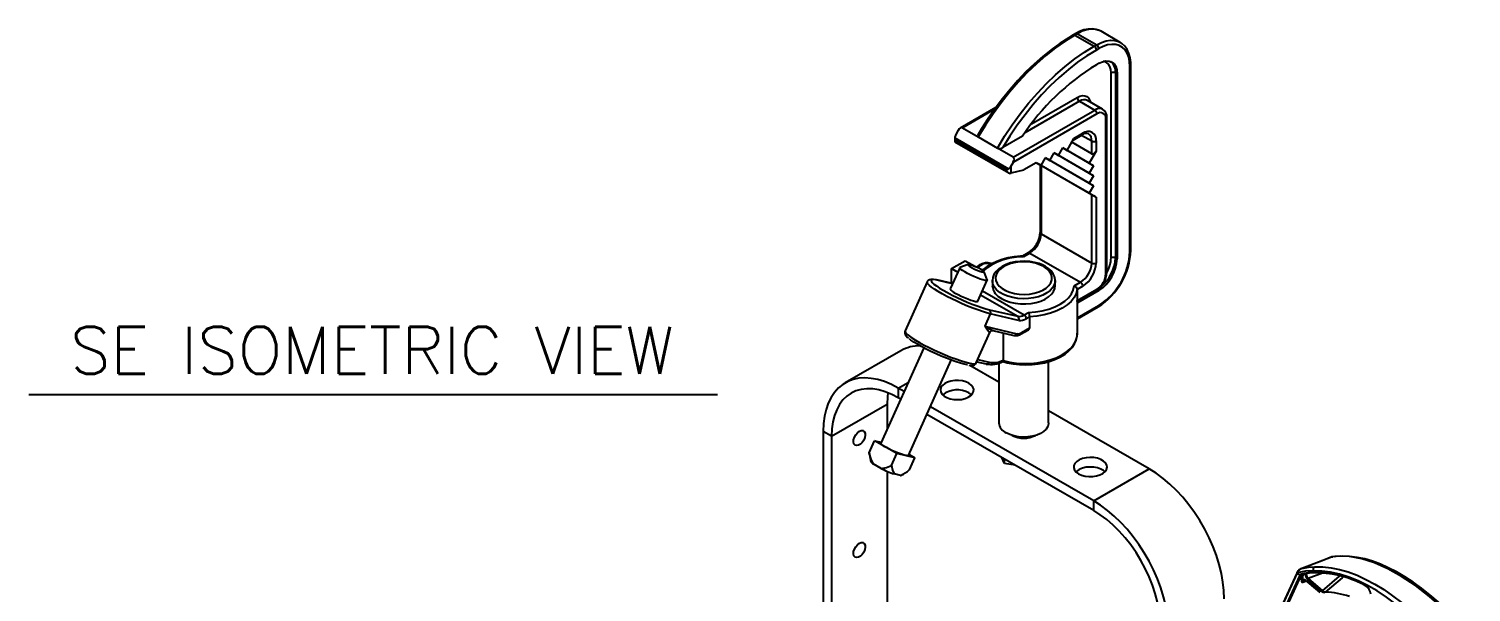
# Model space of a CAD drawing. Extents: x 6 to 134, y 1 to 99.
# Drawn here: x 80.94 to 103.89, y 86.57 to 95.53 of the extents above; entities that cross this region are included whole.
import ezdxf
from ezdxf.enums import TextEntityAlignment as Align

# ---------------------------------------------------------------- set-up
doc = ezdxf.new("R2010")
doc.units = 0
doc.header["$MEASUREMENT"] = 0
doc.layers.add('OBJECT', color=7, linetype='CONTINUOUS')
doc.styles.get("Standard").update_dxf_attribs({"font": 'SIMPLEX'})

msp = doc.modelspace()

# ---------------------------------------------------------------- linework, layer by layer
at = {"layer": 'OBJECT'}
for p, q in [((97.603, 95.458), (97.563, 95.435)), ((97.628, 95.455), (97.588, 95.432)), ((97.588, 95.432), (97.893, 95.256)), ((97.628, 95.455), (97.934, 95.279)), ((97.893, 95.256), (97.934, 95.279)), ((98.309, 95.316), (98.003, 95.493)), ((97.969, 95.218), (97.929, 95.195)), ((97.929, 94.96), (97.969, 94.983)), ((98.163, 91.886), (98.163, 94.83)), ((98.233, 94.83), (98.26, 94.814)), ((98.233, 94.83), (98.233, 91.886)), ((98.26, 94.814), (98.26, 91.871)), ((98.464, 91.988), (98.464, 94.932)), ((98.479, 92.009), (98.479, 94.952)), ((97.661, 94.38), (96.79, 93.876)), ((96.895, 94.019), (97.626, 94.441)), ((97.661, 94.38), (97.904, 94.24)), ((98.029, 94.252), (97.786, 94.392)), ((96.329, 94.28), (95.763, 93.953)), ((96.308, 94.251), (95.798, 93.956)), ((96.605, 93.49), (97.904, 94.24)), ((97.939, 94.178), (96.608, 93.41)), ((95.729, 93.917), (95.692, 93.849)), ((95.798, 93.956), (96.049, 93.811)), ((98.081, 91.633), (98.081, 94.097)), ((98.095, 91.654), (98.095, 94.117)), ((95.677, 93.798), (95.677, 93.733)), ((95.677, 93.796), (96.533, 93.302)), ((95.677, 93.733), (96.535, 93.238)), ((96.5, 93.283), (95.692, 93.749)), ((95.692, 93.749), (95.692, 93.742)), ((95.692, 93.742), (96.5, 93.276)), ((96.049, 93.811), (96.354, 93.635)), ((96.753, 93.825), (96.44, 93.644)), ((97.462, 93.597), (97.572, 93.788)), ((97.855, 93.543), (97.537, 93.726)), ((97.558, 93.762), (97.703, 93.847)), ((97.572, 93.788), (97.714, 93.869)), ((97.693, 93.841), (97.855, 93.747)), ((97.855, 93.543), (97.855, 93.747)), ((97.926, 93.747), (97.926, 93.584)), ((96.605, 93.49), (96.354, 93.635)), ((97.048, 93.358), (97.117, 93.477)), ((97.117, 93.477), (97.186, 93.438)), ((97.186, 93.438), (97.117, 93.477)), ((97.815, 93.074), (97.117, 93.477)), ((97.884, 93.034), (97.117, 93.477)), ((97.186, 93.438), (97.255, 93.557)), ((97.255, 93.557), (97.324, 93.517)), ((97.324, 93.517), (97.255, 93.557)), ((97.815, 93.233), (97.255, 93.557)), ((97.884, 93.194), (97.255, 93.557)), ((97.324, 93.517), (97.393, 93.637)), ((97.393, 93.637), (97.462, 93.597)), ((97.462, 93.597), (97.393, 93.637)), ((97.815, 93.393), (97.393, 93.636)), ((97.884, 93.353), (97.393, 93.636)), ((97.926, 93.584), (97.815, 93.393)), ((96.5, 93.276), (96.5, 93.283)), ((96.57, 93.342), (96.608, 93.41)), ((96.57, 93.342), (96.57, 93.233)), ((96.768, 93.284), (96.57, 93.233)), ((96.973, 93.401), (96.777, 93.288)), ((96.973, 93.401), (97.048, 93.358)), ((97.048, 93.358), (96.973, 93.401)), ((97.815, 92.915), (96.973, 93.401)), ((97.033, 93.367), (96.973, 93.401)), ((97.033, 93.367), (97.033, 92.291)), ((97.855, 92.892), (97.048, 93.358)), ((97.048, 93.358), (97.048, 92.271)), ((97.815, 93.393), (97.884, 93.353)), ((97.884, 93.353), (97.815, 93.233)), ((97.815, 93.233), (97.884, 93.194)), ((97.884, 93.194), (97.815, 93.074)), ((97.815, 93.074), (97.884, 93.034)), ((97.884, 93.034), (97.815, 92.915)), ((97.815, 92.915), (97.926, 92.851)), ((97.855, 91.804), (97.855, 92.892)), ((97.926, 92.851), (97.926, 91.804)), ((97.048, 92.271), (97.855, 91.804)), ((95.623, 91.716), (95.84, 91.841)), ((95.84, 91.841), (96.003, 91.747)), ((96.846, 91.967), (96.753, 91.913)), ((96.871, 91.964), (96.768, 91.905)), ((96.871, 91.964), (97.678, 91.498)), ((98.233, 91.886), (98.26, 91.871)), ((95.754, 91.728), (95.603, 91.393)), ((95.623, 91.482), (95.623, 91.716)), ((95.623, 91.716), (95.722, 91.658)), ((95.888, 91.779), (95.758, 91.731)), ((96.001, 91.747), (96.003, 91.747)), ((96.003, 91.747), (96.003, 91.746)), ((96.191, 91.537), (96.141, 91.666)), ((95.236, 91.504), (94.885, 90.724)), ((95.641, 91.477), (95.41, 91.531)), ((95.641, 91.476), (95.419, 91.528)), ((96.041, 91.196), (96.192, 91.531)), ((96.274, 91.524), (96.274, 91.532)), ((96.274, 91.524), (96.274, 91.442)), ((97.274, 91.442), (97.274, 91.524)), ((97.576, 91.439), (97.678, 91.498)), ((97.714, 91.437), (97.625, 91.385)), ((97.625, 91.207), (97.939, 91.388)), ((97.625, 91.385), (97.625, 91.207)), ((97.948, 91.378), (97.969, 91.366)), ((96.087, 91.298), (96.677, 90.957)), ((96.115, 91.361), (96.778, 90.979)), ((97.626, 91.191), (97.929, 91.365)), ((97.969, 91.366), (97.627, 91.169)), ((97.627, 90.678), (97.627, 91.191)), ((96.241, 90.996), (96.152, 90.798)), ((96.226, 91.061), (96.677, 90.957)), ((96.692, 90.892), (96.241, 90.996)), ((96.778, 90.979), (96.847, 91.019)), ((96.869, 90.95), (96.814, 90.917)), ((96.869, 90.771), (96.869, 90.95)), ((97.627, 90.934), (97.969, 91.131)), ((97.627, 90.917), (97.959, 91.108)), ((96.018, 90.215), (96.239, 90.707)), ((96.152, 90.798), (96.662, 90.68)), ((96.249, 90.719), (96.25, 90.721)), ((96.283, 90.729), (96.615, 90.652)), ((96.448, 90.691), (96.448, 90.257)), ((96.732, 90.675), (96.847, 90.741)), ((96.743, 90.698), (96.869, 90.771)), ((95.182, 90.455), (94.501, 88.938)), ((94.816, 90.407), (93.932, 89.897)), ((94.939, 88.742), (95.62, 90.259)), ((96.026, 90.232), (96.175, 90.198)), ((96.042, 90.268), (96.222, 90.226)), ((96.448, 90.257), (96.448, 90.253)), ((97.169, 89.262), (97.169, 90.235)), ((96.379, 89.909), (95.917, 90.175)), ((96.379, 90.212), (96.379, 89.262)), ((94.776, 89.813), (94.935, 89.905)), ((94.776, 89.813), (94.776, 89.66)), ((94.87, 89.759), (94.776, 89.813)), ((93.715, 89.047), (94.599, 89.558)), ((94.599, 89.558), (94.599, 89.157)), ((94.815, 89.637), (94.776, 89.66)), ((97.887, 87.864), (95.233, 89.396)), ((97.887, 88.017), (95.288, 89.518)), ((98.771, 88.528), (97.169, 89.453)), ((93.715, 89.047), (93.582, 89.124)), ((93.582, 89.124), (93.582, 83.974)), ((93.715, 89.047), (93.715, 83.897)), ((94.313, 88.786), (94.398, 88.976)), ((94.752, 88.772), (94.398, 88.976)), ((94.398, 88.976), (94.506, 88.951)), ((94.32, 88.754), (94.313, 88.786)), ((94.319, 88.757), (94.341, 88.642)), ((94.667, 88.582), (94.752, 88.772)), ((95.041, 88.705), (94.752, 88.772)), ((94.947, 88.759), (95.041, 88.705)), ((94.957, 88.515), (95.041, 88.705)), ((96.467, 88.612), (96.422, 88.71)), ((96.467, 88.612), (96.467, 88.683)), ((94.503, 88.534), (94.376, 88.608)), ((94.599, 88.49), (94.599, 83.893)), ((94.813, 88.423), (94.709, 88.448)), ((94.824, 88.426), (94.857, 88.446)), ((96.637, 88.585), (96.467, 88.612)), ((97.887, 88.017), (98.771, 88.528)), ((97.887, 87.864), (97.887, 88.017)), ((101.673, 87.124), (101.19, 86.938)), ((101.693, 87.13), (101.695, 87.131)), ((101.118, 86.87), (100.67, 85.893)), ((101.12, 86.865), (100.673, 85.888)), ((100.753, 85.924), (101.171, 86.836)), ((101.183, 86.831), (100.771, 85.932)), ((101.171, 86.836), (101.12, 86.865)), ((101.127, 86.881), (101.126, 86.876)), ((101.192, 86.761), (101.202, 86.848)), ((101.215, 86.843), (101.205, 86.76)), ((101.527, 86.867), (101.298, 86.785)), ((101.298, 86.785), (101.528, 86.588)), ((101.383, 86.903), (101.421, 86.881)), ((101.528, 86.588), (101.801, 86.821)), ((101.271, 86.74), (101.207, 86.715)), ((101.28, 86.739), (101.483, 86.566)), ((101.282, 86.732), (101.484, 86.559)), ((101.282, 86.732), (101.282, 86.732)), ((101.52, 86.577), (101.29, 86.774))]:
    msp.add_line(p, q, dxfattribs=at)
at = {"layer": 'OBJECT', "color": 1}
msp.add_line((80.938, 89.71), (91.901, 89.71), dxfattribs=at)
at = {"layer": 'OBJECT', "flags": 128}
for points in [[(97.999, 95.493), (97.98, 95.504), (97.924, 95.524), (97.863, 95.532), (97.799, 95.529), (97.731, 95.514), (97.662, 95.488), (97.603, 95.458)], [(98.003, 95.493), (97.975, 95.506), (97.915, 95.524), (97.848, 95.527), (97.777, 95.517), (97.704, 95.493), (97.628, 95.455)], [(97.563, 95.435), (97.489, 95.391), (97.35, 95.3), (97.212, 95.2), (97.076, 95.09), (96.941, 94.971), (96.809, 94.845), (96.681, 94.71), (96.556, 94.568), (96.435, 94.42), (96.319, 94.266), (96.208, 94.106), (96.102, 93.941), (96.042, 93.841)], [(97.588, 95.432), (97.433, 95.336), (97.279, 95.228), (97.126, 95.108), (96.975, 94.977), (96.828, 94.836), (96.684, 94.685), (96.545, 94.525), (96.412, 94.356), (96.284, 94.181), (96.163, 93.999), (96.049, 93.811)], [(97.934, 95.279), (98.009, 95.316), (98.083, 95.341), (98.154, 95.351), (98.22, 95.347), (98.281, 95.33), (98.311, 95.315)], [(98.464, 94.932), (98.459, 95.01), (98.444, 95.081), (98.419, 95.144), (98.385, 95.196), (98.343, 95.237), (98.293, 95.265), (98.237, 95.282), (98.175, 95.285), (98.108, 95.275), (98.039, 95.253), (97.969, 95.218)], [(98.479, 94.952), (98.477, 94.995), (98.467, 95.071), (98.448, 95.141), (98.42, 95.203), (98.382, 95.256), (98.337, 95.297), (98.311, 95.313)], [(96.354, 93.635), (96.468, 93.822), (96.589, 94.004), (96.717, 94.18), (96.851, 94.348), (96.99, 94.508), (97.133, 94.66), (97.281, 94.801), (97.431, 94.932), (97.584, 95.052), (97.738, 95.16), (97.893, 95.256)], [(97.929, 95.195), (97.779, 95.103), (97.631, 94.999), (97.484, 94.884), (97.339, 94.759), (97.196, 94.623), (97.058, 94.479), (96.923, 94.326), (96.794, 94.165), (96.67, 93.997), (96.552, 93.823), (96.44, 93.644)], [(97.969, 94.983), (98.026, 95.009), (98.08, 95.021), (98.131, 95.019), (98.175, 95.003), (98.211, 94.973), (98.238, 94.93), (98.255, 94.877), (98.26, 94.814)], [(98.163, 94.83), (98.158, 94.885), (98.143, 94.932), (98.12, 94.969), (98.088, 94.996), (98.049, 95.01), (98.035, 95.012)], [(97.626, 94.441), (97.667, 94.46), (97.707, 94.469), (97.744, 94.468), (97.776, 94.456), (97.802, 94.434), (97.822, 94.403), (97.834, 94.365)], [(96.756, 91.914), (96.721, 91.912), (96.621, 91.902), (96.525, 91.885), (96.432, 91.861), (96.345, 91.83), (96.265, 91.793), (96.193, 91.749), (96.13, 91.7), (96.117, 91.687)], [(96.768, 91.905), (96.656, 91.897), (96.548, 91.88), (96.445, 91.853), (96.349, 91.818), (96.264, 91.776), (96.19, 91.726), (96.133, 91.675)], [(97.117, 91.751), (97.085, 91.768), (97.019, 91.795), (96.947, 91.815), (96.871, 91.828), (96.793, 91.833), (96.714, 91.831), (96.637, 91.822), (96.563, 91.805), (96.494, 91.782), (96.431, 91.751), (96.377, 91.714), (96.332, 91.671), (96.299, 91.624), (96.28, 91.573), (96.275, 91.533)], [(96.191, 91.537), (96.191, 91.531), (96.181, 91.526), (96.158, 91.528), (96.124, 91.536), (96.082, 91.549), (96.033, 91.567), (95.981, 91.589), (95.929, 91.612), (95.878, 91.637), (95.834, 91.662), (95.797, 91.684), (95.771, 91.703), (95.756, 91.719), (95.754, 91.728), (95.758, 91.731)], [(96.094, 91.701), (96.058, 91.721), (96.016, 91.74), (95.975, 91.757), (95.937, 91.771), (95.908, 91.778), (95.89, 91.78), (95.886, 91.775), (95.895, 91.763), (95.917, 91.748), (95.95, 91.729), (95.989, 91.709), (96.031, 91.69), (96.071, 91.675), (96.105, 91.664), (96.129, 91.66), (96.141, 91.662), (96.138, 91.67), (96.122, 91.683), (96.094, 91.701)], [(96.263, 91.791), (96.253, 91.796), (96.209, 91.806), (96.162, 91.805), (96.113, 91.792), (96.062, 91.769), (96.018, 91.739)], [(97.092, 91.748), (97.03, 91.778), (96.96, 91.801), (96.883, 91.816), (96.804, 91.824), (96.723, 91.823), (96.644, 91.813), (96.569, 91.796), (96.501, 91.771), (96.441, 91.74), (96.393, 91.703), (96.356, 91.661), (96.333, 91.617), (96.324, 91.57), (96.329, 91.524), (96.349, 91.479), (96.382, 91.436), (96.428, 91.398), (96.485, 91.365), (96.551, 91.339), (96.625, 91.319), (96.703, 91.308), (96.784, 91.305), (96.864, 91.31), (96.941, 91.323), (97.013, 91.345), (97.077, 91.373), (97.132, 91.407), (97.174, 91.447), (97.205, 91.49), (97.221, 91.535), (97.223, 91.582), (97.21, 91.628), (97.183, 91.672), (97.143, 91.712), (97.092, 91.748)], [(97.272, 91.525), (97.273, 91.539), (97.263, 91.588), (97.242, 91.635), (97.209, 91.678), (97.165, 91.718), (97.117, 91.751)], [(96.241, 90.996), (96.183, 91.011), (96.116, 91.032), (96.042, 91.057), (95.962, 91.087), (95.879, 91.12), (95.795, 91.156), (95.71, 91.195), (95.628, 91.234), (95.549, 91.274), (95.476, 91.313), (95.41, 91.351), (95.354, 91.387), (95.307, 91.419), (95.271, 91.448), (95.247, 91.472), (95.235, 91.492), (95.236, 91.504)], [(95.41, 91.531), (95.383, 91.537), (95.338, 91.544), (95.297, 91.544), (95.275, 91.539), (95.254, 91.528), (95.238, 91.508), (95.236, 91.502)], [(95.419, 91.528), (95.372, 91.537), (95.336, 91.54), (95.312, 91.537), (95.301, 91.528), (95.303, 91.513), (95.317, 91.493), (95.327, 91.484)], [(95.327, 91.484), (95.344, 91.468), (95.383, 91.439), (95.432, 91.406), (95.492, 91.371), (95.559, 91.334), (95.632, 91.295), (95.711, 91.257), (95.792, 91.219), (95.874, 91.184), (95.955, 91.151), (96.032, 91.122), (96.104, 91.096), (96.169, 91.076), (96.226, 91.061)], [(95.41, 91.531), (95.411, 91.531), (95.419, 91.528)], [(97.274, 91.525), (97.273, 91.505), (97.26, 91.457), (97.233, 91.41), (97.194, 91.367), (97.142, 91.328), (97.079, 91.295), (97.008, 91.269), (96.93, 91.25), (96.848, 91.238), (96.763, 91.235), (96.679, 91.24), (96.597, 91.254), (96.52, 91.275), (96.451, 91.303), (96.391, 91.338), (96.342, 91.378), (96.306, 91.422), (96.283, 91.469), (96.274, 91.518), (96.274, 91.524)], [(96.42, 91.238), (96.485, 91.206), (96.558, 91.182), (96.637, 91.164), (96.721, 91.155), (96.805, 91.154), (96.889, 91.161), (96.97, 91.177), (97.045, 91.2), (97.112, 91.229), (97.169, 91.266), (97.215, 91.307), (97.248, 91.352), (97.268, 91.399), (97.274, 91.442)], [(96.847, 91.019), (96.959, 91.027), (97.068, 91.044), (97.171, 91.071), (97.266, 91.105), (97.352, 91.148), (97.425, 91.197), (97.486, 91.252), (97.532, 91.312), (97.562, 91.374), (97.576, 91.439)], [(97.625, 91.385), (97.608, 91.319), (97.575, 91.255), (97.526, 91.194), (97.463, 91.137), (97.387, 91.087), (97.299, 91.043), (97.201, 91.006), (97.096, 90.978), (96.984, 90.959), (96.869, 90.95)], [(97.939, 91.388), (97.939, 91.381), (97.937, 91.374), (97.933, 91.369), (97.929, 91.365), (97.929, 91.365)], [(95.683, 91.327), (95.728, 91.302), (95.778, 91.277), (95.831, 91.254), (95.883, 91.232), (95.932, 91.214), (95.974, 91.201), (96.008, 91.193), (96.03, 91.191), (96.041, 91.196), (96.041, 91.196)], [(97.626, 91.191), (97.626, 91.191), (97.625, 91.194), (97.625, 91.2), (97.625, 91.207)], [(94.886, 90.723), (94.881, 90.711), (94.881, 90.686), (94.887, 90.666), (94.9, 90.646), (94.923, 90.621), (94.941, 90.606)], [(94.885, 90.724), (94.884, 90.716), (94.892, 90.698), (94.914, 90.674), (94.948, 90.646), (94.993, 90.613), (95.05, 90.577), (95.115, 90.539), (95.189, 90.499), (95.269, 90.458), (95.353, 90.418), (95.439, 90.378), (95.525, 90.341), (95.61, 90.307), (95.691, 90.277), (95.767, 90.251), (95.835, 90.23), (95.894, 90.215), (95.943, 90.205), (95.981, 90.202), (96.006, 90.205), (96.018, 90.215), (96.018, 90.215)], [(96.235, 90.702), (96.227, 90.702), (96.217, 90.712), (96.199, 90.736), (96.174, 90.769), (96.153, 90.798), (96.152, 90.798)], [(96.239, 90.707), (96.239, 90.707), (96.235, 90.702)], [(96.24, 90.706), (96.246, 90.717), (96.249, 90.72)], [(96.251, 90.72), (96.257, 90.725), (96.28, 90.729), (96.284, 90.728)], [(96.44, 90.237), (96.51, 90.217), (96.606, 90.199), (96.705, 90.188), (96.806, 90.184), (96.906, 90.188), (97.005, 90.198), (97.102, 90.216), (97.194, 90.241), (97.28, 90.273), (97.359, 90.311), (97.431, 90.355), (97.492, 90.405), (97.544, 90.459), (97.583, 90.517), (97.61, 90.578), (97.625, 90.64), (97.626, 90.688)], [(96.448, 90.253), (96.551, 90.229), (96.658, 90.213), (96.768, 90.206), (96.879, 90.207), (96.989, 90.217), (97.095, 90.235), (97.196, 90.262), (97.29, 90.296), (97.375, 90.337), (97.449, 90.384), (97.512, 90.437), (97.562, 90.494), (97.598, 90.554), (97.62, 90.617), (97.627, 90.678)], [(95.879, 90.182), (95.874, 90.183), (95.824, 90.193), (95.765, 90.21), (95.697, 90.231), (95.623, 90.258), (95.543, 90.288), (95.461, 90.322), (95.378, 90.359), (95.297, 90.397), (95.219, 90.436), (95.146, 90.475), (95.08, 90.512), (95.024, 90.547), (94.977, 90.579), (94.956, 90.596)], [(96.448, 90.253), (96.446, 90.243), (96.444, 90.237), (96.442, 90.236)], [(95.897, 90.178), (95.925, 90.174), (95.966, 90.176), (95.988, 90.184), (96.007, 90.198), (96.016, 90.214)], [(94.776, 89.813), (94.666, 89.871), (94.557, 89.917), (94.449, 89.949), (94.345, 89.969), (94.244, 89.976), (94.148, 89.97), (94.057, 89.95), (93.972, 89.918), (93.894, 89.873), (93.823, 89.816), (93.761, 89.746), (93.707, 89.666), (93.663, 89.575), (93.628, 89.475), (93.603, 89.366), (93.587, 89.248), (93.582, 89.124)], [(94.776, 89.66), (94.672, 89.714), (94.569, 89.756), (94.468, 89.785), (94.37, 89.801), (94.276, 89.804), (94.187, 89.794), (94.103, 89.77), (94.026, 89.734), (93.956, 89.685), (93.894, 89.625), (93.841, 89.552), (93.796, 89.469), (93.761, 89.377), (93.736, 89.275), (93.72, 89.164), (93.715, 89.047)], [(95.901, 89.891), (95.852, 89.913), (95.796, 89.928), (95.736, 89.935), (95.674, 89.934), (95.615, 89.925), (95.561, 89.908), (95.515, 89.885), (95.479, 89.855), (95.456, 89.822), (95.447, 89.787), (95.453, 89.752), (95.472, 89.718), (95.505, 89.688), (95.548, 89.663), (95.601, 89.644), (95.659, 89.633), (95.721, 89.63), (95.782, 89.635), (95.839, 89.648), (95.889, 89.668), (95.93, 89.695), (95.96, 89.726), (95.976, 89.761), (95.977, 89.796), (95.965, 89.831), (95.939, 89.863), (95.901, 89.891)], [(94.612, 89.74), (94.604, 89.675), (94.599, 89.558)], [(95.943, 89.706), (95.939, 89.71), (95.901, 89.738)], [(94.157, 89.127), (94.188, 89.139), (94.215, 89.138), (94.236, 89.124), (94.248, 89.098), (94.251, 89.064), (94.243, 89.025), (94.226, 88.986), (94.202, 88.95), (94.173, 88.921), (94.142, 88.904), (94.113, 88.898), (94.088, 88.906), (94.071, 88.926), (94.064, 88.956), (94.066, 88.993), (94.079, 89.033), (94.1, 89.071), (94.127, 89.104), (94.157, 89.127)], [(97.169, 89.262), (97.168, 89.246), (97.155, 89.203), (97.129, 89.162), (97.09, 89.125), (97.039, 89.093), (96.979, 89.067), (96.912, 89.048), (96.839, 89.037), (96.764, 89.034), (96.69, 89.039), (96.618, 89.052), (96.552, 89.073), (96.494, 89.101)], [(94.939, 88.742), (94.939, 88.741), (94.928, 88.737), (94.905, 88.739), (94.872, 88.747), (94.829, 88.76), (94.781, 88.778), (94.728, 88.799), (94.676, 88.823), (94.626, 88.848), (94.581, 88.872)], [(97.646, 88.45), (97.695, 88.428), (97.751, 88.413), (97.811, 88.405), (97.873, 88.406), (97.932, 88.416), (97.986, 88.433), (98.033, 88.456), (98.068, 88.485), (98.091, 88.518), (98.1, 88.554), (98.094, 88.589), (98.075, 88.623), (98.042, 88.653), (97.999, 88.678), (97.946, 88.697), (97.888, 88.708), (97.826, 88.711), (97.765, 88.706), (97.708, 88.693), (97.658, 88.673), (97.617, 88.646), (97.587, 88.615), (97.571, 88.58), (97.57, 88.545), (97.582, 88.51), (97.608, 88.478), (97.646, 88.45)], [(94.503, 88.534), (94.588, 88.551), (94.667, 88.582)], [(94.667, 88.582), (94.683, 88.507), (94.709, 88.448)], [(94.813, 88.423), (94.821, 88.425), (94.824, 88.426)], [(98.064, 88.481), (98.042, 88.5), (97.999, 88.525), (97.946, 88.544), (97.888, 88.555), (97.826, 88.558), (97.765, 88.553), (97.708, 88.54), (97.658, 88.519), (97.617, 88.493), (97.604, 88.481)], [(99.965, 86.46), (99.96, 86.59), (99.944, 86.725), (99.919, 86.864), (99.884, 87.005), (99.84, 87.147), (99.786, 87.289), (99.724, 87.43), (99.653, 87.569), (99.575, 87.704), (99.49, 87.834), (99.399, 87.958), (99.303, 88.076), (99.202, 88.186), (99.098, 88.286), (98.99, 88.377), (98.881, 88.458), (98.771, 88.528)], [(99.081, 85.95), (99.076, 86.08), (99.061, 86.215), (99.035, 86.353), (99, 86.494), (98.956, 86.637), (98.902, 86.779), (98.84, 86.92), (98.769, 87.058), (98.691, 87.193), (98.607, 87.324), (98.516, 87.448), (98.419, 87.566), (98.318, 87.675), (98.214, 87.776), (98.107, 87.867), (97.997, 87.948), (97.887, 88.017)], [(98.948, 86.027), (98.943, 86.15), (98.928, 86.277), (98.902, 86.409), (98.867, 86.542), (98.823, 86.676), (98.769, 86.81), (98.707, 86.943), (98.637, 87.072), (98.56, 87.197), (98.477, 87.317), (98.387, 87.43), (98.293, 87.536), (98.195, 87.633), (98.094, 87.721), (97.991, 87.798), (97.887, 87.864)], [(94.157, 87.345), (94.188, 87.357), (94.215, 87.355), (94.236, 87.341), (94.248, 87.316), (94.251, 87.282), (94.243, 87.243), (94.226, 87.203), (94.202, 87.167), (94.173, 87.139), (94.142, 87.121), (94.113, 87.116), (94.088, 87.124), (94.071, 87.144), (94.064, 87.174), (94.066, 87.211), (94.079, 87.251), (94.1, 87.289), (94.127, 87.321), (94.157, 87.345)], [(101.679, 87.126), (101.522, 87.066), (101.202, 86.943)], [(101.672, 87.125), (101.673, 87.125), (101.679, 87.126)], [(103.865, 85.864), (103.662, 86.093), (103.448, 86.306), (103.23, 86.499), (103.008, 86.67), (102.785, 86.817), (102.566, 86.938), (102.355, 87.031), (102.152, 87.095), (101.959, 87.131), (101.815, 87.138), (101.679, 87.126)], [(101.679, 87.126), (101.692, 87.13), (101.693, 87.13)], [(103.894, 85.877), (103.882, 85.892), (103.76, 86.032), (103.633, 86.166), (103.504, 86.293), (103.372, 86.413), (103.238, 86.526), (103.104, 86.63), (102.971, 86.725), (102.837, 86.811), (102.706, 86.887), (102.576, 86.954), (102.45, 87.01), (102.324, 87.057), (102.2, 87.094), (102.078, 87.12), (101.959, 87.136), (101.843, 87.14), (101.732, 87.133), (101.715, 87.129)], [(101.123, 86.881), (101.122, 86.878), (101.118, 86.87)], [(101.125, 86.885), (101.124, 86.882), (101.123, 86.881)], [(101.127, 86.881), (101.126, 86.882), (101.125, 86.883), (101.125, 86.884), (101.125, 86.885), (101.125, 86.885), (101.125, 86.886), (101.126, 86.886), (101.127, 86.886), (101.128, 86.886)], [(101.383, 86.903), (101.259, 86.898), (101.126, 86.876)], [(101.191, 86.843), (101.189, 86.843), (101.189, 86.843)], [(101.431, 86.875), (101.316, 86.867), (101.191, 86.843)], [(101.202, 86.943), (101.306, 86.963), (101.406, 86.971)], [(101.276, 86.86), (101.271, 86.852), (101.269, 86.84), (101.272, 86.825), (101.277, 86.811), (101.287, 86.797), (101.298, 86.785)], [(103.26, 85.82), (103.124, 85.973), (102.985, 86.117), (102.841, 86.251), (102.695, 86.375), (102.546, 86.486), (102.396, 86.586), (102.246, 86.672), (102.096, 86.746), (101.948, 86.806), (101.801, 86.852), (101.658, 86.883), (101.518, 86.9), (101.383, 86.903)], [(101.406, 86.971), (101.534, 86.969), (101.665, 86.954), (101.8, 86.927), (101.938, 86.887), (102.078, 86.835), (102.219, 86.77), (102.361, 86.694), (102.503, 86.606), (102.644, 86.508), (102.784, 86.399), (102.921, 86.28), (103.056, 86.151), (103.188, 86.014), (103.316, 85.869)], [(101.858, 86.809), (101.842, 86.796), (101.573, 86.567)], [(101.23, 86.75), (101.233, 86.752), (101.248, 86.751), (101.27, 86.741), (101.282, 86.732)], [(101.57, 86.554), (101.546, 86.56), (101.52, 86.577)]]:
    msp.add_lwpolyline(points, dxfattribs=at)
at = {"layer": 'OBJECT'}
for centre, radius, start, end in [((97.573, 95.412), 0.0252, 54.3867, 114.2872), ((97.613, 95.435), 0.0252, 54.3842, 114.3057), ((97.892, 95.214), 0.0768, 2.6055, 57.3947), ((97.852, 95.191), 0.0768, 2.6055, 57.3947), ((99.894, 91.748), 3.765, 121.4644, 146.5293), ((98.021, 94.849), 0.214, 354.8662, 48.9019), ((98.198, 94.762), 0.0769, 62.6097, 117.3901), ((98.453, 94.955), 0.0251, 294.3756, 354.29), ((97.703, 94.444), 0.0768, 182.6057, 237.3945), ((97.735, 94.277), 0.126, 65.6925, 125.6177), ((97.977, 94.137), 0.126, 66.0985, 125.5825), ((97.862, 94.175), 0.0768, 2.6061, 57.3939), ((97.994, 94.111), 0.0873, 350.7862, 129.2027), ((97.959, 94.133), 0.137, 353.5586, 60.1534), ((97.796, 93.768), 0.131, 350.786, 129.2031), ((98.072, 94.119), 0.0236, 292.2123, 356.4833), ((96.056, 93.828), 0.0184, 137.4805, 246.8475), ((97.764, 93.777), 0.0925, 65.0122, 131.0274), ((97.691, 93.866), 0.0231, 302.6438, 8.6684), ((97.73, 93.759), 0.126, 354.392, 54.1622), ((97.89, 93.815), 0.0769, 242.6094, 297.3906), ((96.389, 93.719), 0.0908, 247.422, 304.2745), ((96.758, 93.321), 0.038, 285.0619, 300.5466), ((96.628, 92.309), 0.405, 302.5025, 357.4979), ((97.058, 92.293), 0.0251, 185.6954, 245.6254), ((96.664, 92.288), 0.384, 302.6054, 357.3946), ((96.75, 91.893), 0.0217, 34.5415, 75.708), ((96.856, 91.947), 0.0227, 50.7631, 117.9422), ((97.361, 92.053), 1.118, 302.2816, 357.7183), ((97.393, 92.035), 1.072, 302.4873, 357.5127), ((97.628, 91.9), 0.633, 302.6055, 357.3946), ((97.588, 91.92), 0.646, 310.1676, 357.0363), ((97.646, 91.903), 0.517, 330.7362, 358.1147), ((98.198, 91.818), 0.0769, 62.6097, 117.3901), ((98.453, 92.011), 0.0251, 294.3742, 354.3061), ((96.206, 91.551), 0.248, 77.4942, 133.3683), ((97.471, 91.822), 0.384, 302.6054, 357.3946), ((97.465, 91.825), 0.461, 302.6054, 357.3946), ((97.89, 91.873), 0.0769, 242.6094, 297.3906), ((97.741, 91.666), 0.354, 301.9598, 358.0398), ((97.774, 91.647), 0.307, 302.6055, 357.3946), ((98.07, 91.656), 0.0251, 294.375, 354.3042), ((95.73, 91.465), 0.146, 209.5333, 251.2102), ((96.524, 91.468), 0.252, 185.7956, 245.5244), ((97.562, 91.378), 0.0626, 6.9544, 77.6342), ((97.637, 91.433), 0.0768, 2.6052, 57.3948), ((96.196, 91.02), 0.0515, 332.1983, 53.7029), ((96.7, 91.098), 0.143, 260.7684, 303.3007), ((96.647, 90.916), 0.0515, 332.1999, 53.7017), ((96.72, 91.061), 0.171, 260.7684, 303.3013), ((96.737, 90.914), 0.0768, 2.6052, 57.3948), ((96.748, 90.949), 0.121, 0.3475, 35.0634), ((97.944, 91.129), 0.0252, 305.705, 5.6214), ((96.508, 91.334), 0.643, 236.3873, 249.6593), ((96.28, 90.682), 0.0488, 129.6175, 155.8413), ((96.621, 90.695), 0.0437, 262.6027, 339.9199), ((96.68, 90.793), 0.114, 260.7677, 303.3015), ((96.718, 90.695), 0.0252, 305.7031, 5.6222), ((96.833, 90.775), 0.0365, 292.52, 353.4811), ((95.117, 89.876), 0.611, 89.1523, 119.4962), ((96.644, 90.815), 0.165, 259.7719, 302.1226), ((96.252, 90.606), 0.416, 259.3204, 297.193), ((96.181, 90.241), 0.0437, 262.6052, 339.9175), ((96.288, 90.583), 0.363, 259.4931, 296.1916), ((95.716, 89.401), 0.384, 61.2965, 127.3656), ((96.568, 89.276), 0.19, 184.252, 247.0681), ((94.628, 89.01), 0.146, 209.5333, 251.2102), ((96.774, 89.423), 0.407, 243.0151, 296.9849), ((94.901, 88.891), 0.597, 190.1033, 208.3238), ((94.413, 88.679), 0.0804, 207.0494, 242.3043), ((95.266, 90.058), 1.704, 243.3881, 250.9025), ((94.575, 88.953), 0.58, 294.1756, 311.055), ((101.709, 87.031), 0.1, 99.1058, 111.0242), ((101.123, 86.869), 0.00469, 172.9715, 243.6285), ((101.128, 86.88), 0.00469, 171.6086, 243.6197), ((101.235, 86.828), 0.12, 105.716, 153.6935), ((101.235, 86.824), 0.124, 105.2054, 149.4838), ((101.184, 86.852), 0.0212, 230.1891, 267.3744), ((101.43, 85.799), 1.082, 90.4495, 103.4928), ((101.191, 86.858), 0.0149, 206.3575, 261.5038), ((101.205, 86.835), 0.0127, 36.7253, 66.8543), ((101.424, 85.817), 1.047, 99.125, 101.5216), ((101.25, 86.848), 0.00833, 17.5033, 94.951), ((101.343, 86.841), 0.0854, 173.6344, 231.8505), ((101.3, 86.802), 0.0644, 101.8665, 131.0613), ((101.309, 86.768), 0.02, 121.969, 162.3244), ((101.432, 86.924), 0.0537, 119.0713, 203.2929), ((101.384, 85.155), 1.726, 61.1054, 88.7712), ((101.429, 86.883), 0.00833, 195.7772, 255.5455), ((101.394, 85.156), 1.72, 61.1055, 88.7712), ((101.197, 86.748), 0.0142, 56.0675, 111.5906), ((101.265, 86.759), 0.0732, 177.9564, 216.8572), ((101.28, 86.74), 0.0778, 164.9416, 198.6555), ((101.287, 86.737), 0.00679, 157.5766, 220.7768), ((101.539, 86.571), 0.02, 121.9694, 162.3239), ((101.58, 86.64), 0.074, 225.1241, 264.3506), ((101.581, 86.558), 0.0117, 132.0401, 199.8143), ((101.53, 85.228), 1.339, 71.4332, 88.1489), ((102.138, 86.53), 0.158, 1.9903, 59.4695), ((102.223, 86.666), 0.00459, 172.4109, 296.2357)]:
    msp.add_arc(centre, radius, start, end, dxfattribs=at)
for centre, major_axis, ratio, start_param, end_param in [((95.765, 93.896), (0.0326, 0.0603), 0.595383, 6.266291, 7.837087), ((95.727, 93.829), (0.0348, 0.0642), 0.558702, 1.555919, 2.373106), ((95.727, 93.769), (-0.0354, 0.0612), 0.577335, 0.817147, 1.570756), ((95.727, 93.762), (0.05, 0.0289), 0.00007, 2.356154, 3.141633), ((96.572, 93.43), (0.0326, 0.0603), 0.595383, 4.695495, 6.266291), ((97.89, 93.604), (0.0354, 0.0612), 0.577335, 3.141633, 4.71243), ((96.535, 93.303), (0.05, 0.0289), 0.00007, 1.602545, 2.356154), ((96.535, 93.296), (-0.0354, 0.0612), 0.577335, 1.570756, 2.871515), ((96.535, 93.363), (0.0348, 0.0642), 0.558702, 3.880325, 4.697512), ((96.535, 93.254), (0.0498, -0.0096), 0.40502, 5.305495, 5.575531), ((97.083, 93.338), (0.05, -0.0289), 0.00007, 2.356235, 3.141633), ((97.89, 92.872), (0.05, -0.0289), 0.00007, 0.785439, 2.356235), ((100.77, 86.848), (0.34, 0.377), 0.56047, 5.220225, 5.247274), ((100.821, 86.819), (0.34, 0.377), 0.56047, 5.220225, 5.256122), ((100.827, 86.814), (0.346, 0.385), 0.561109, 5.218094, 5.245705), ((101.262, 86.659), (-0.058, 0.1), 0.573148, 5.258627, 6.24842), ((101.276, 86.667), (-0.0512, 0.0814), 0.576972, 6.17366, 6.918449)]:
    msp.add_ellipse(centre, major_axis=major_axis, ratio=ratio, start_param=start_param, end_param=end_param, dxfattribs=at)

# ---------------------------------------------------------------- texts
at = {"layer": 'OBJECT', "color": 1}
msp.add_text('SE ISOMETRIC VIEW', height=0.75, dxfattribs=at).set_placement((86.401, 90.041), align=Align.CENTER)

doc.saveas('drawing.dxf')
